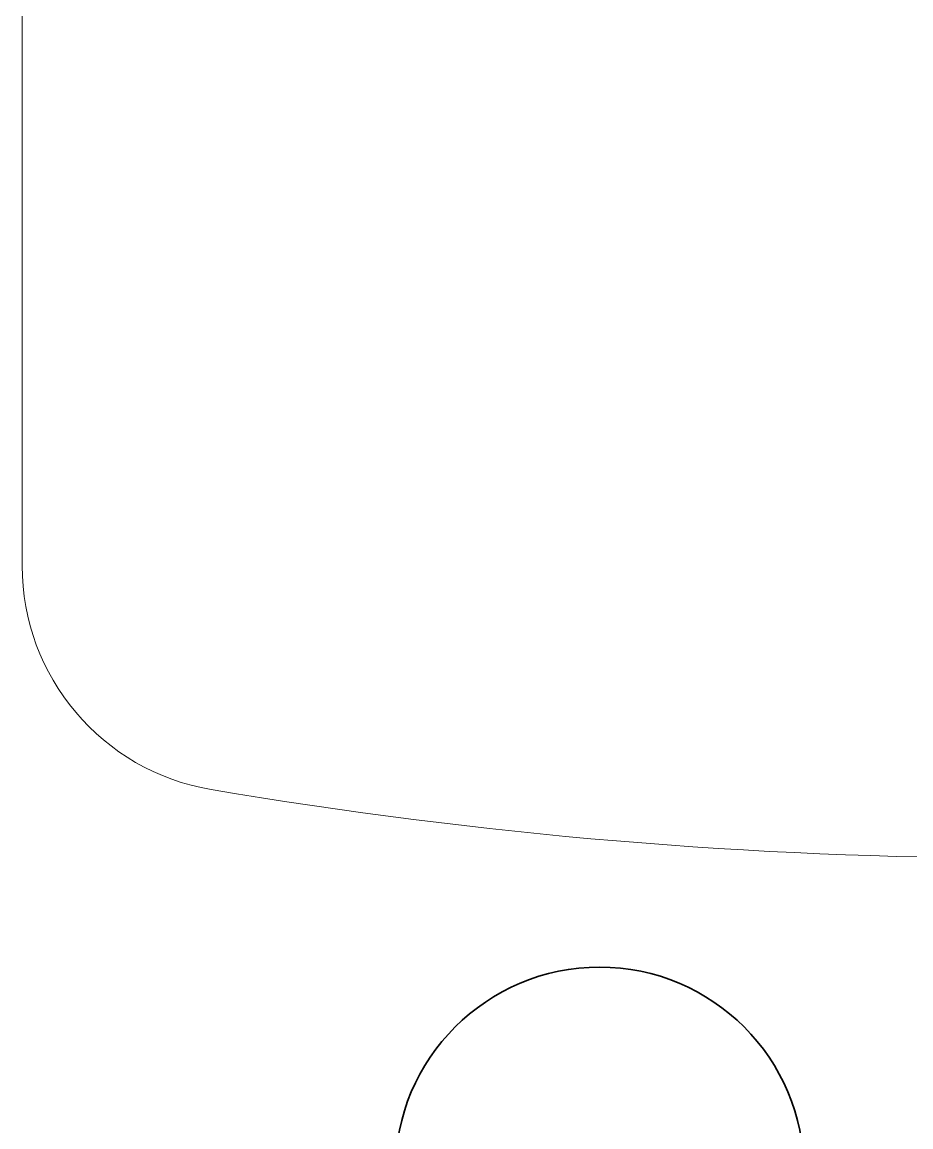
# Model space of a CAD drawing. Header units: inches. Extents: x -12418 to 57169, y -29325 to 19878.
# Drawn here: x 34972.8 to 35168.6, y -11091.8 to -10848.5 of the extents above; entities that cross this region are included whole.
import ezdxf
from ezdxf.enums import TextEntityAlignment as Align

# ---------------------------------------------------------------- set-up
doc = ezdxf.new("R2010")
doc.units = ezdxf.units.IN
doc.header["$LTSCALE"] = 25
doc.header["$MEASUREMENT"] = 0
doc.layers.get('0').update_dxf_attribs({"color": 8})
for name, color, linetype, lineweight in [('00-Ground Floor$0$LOADING', 253, 'Continuous', 5), ('E-LITE-CIRC-NUMB', 6, 'Continuous', 25), ('E-LITE-CLNG', 150, 'Continuous', 35), ('E-LITE-CTRL', 6, 'Continuous', 25)]:
    doc.layers.add(name, color=color, linetype=linetype, lineweight=lineweight)
doc.styles.add('DC_Simplex', font='SIMPLEX.shx', dxfattribs={"width": 0.7})

# ---------------------------------------------------------------- blocks, each defined once
blk = doc.blocks.new('00-Ground Floor$0$GF21018-P')
at = {"color": 0}
blk.add_line((0.22049, 0.47563), (0.22049, 0.0675), dxfattribs=at)
for centre, radius, start, end in [((-0.0001, -0.52948), 1.06948, 80.36712, 99.63288), ((0.17049, 0.47563), 0.05, 0, 80.3671)]:
    blk.add_arc(centre, radius, start, end, dxfattribs=at)
blk = doc.blocks.new('00-Ground Floor')
at = {"layer": '00-Ground Floor$0$LOADING', "extrusion": (2.24021e-05, 7.77426e-06, 1), "xscale": 1000, "yscale": 1000, "zscale": 1000, "rotation": 179.9985892349695}
blk.add_blockref('00-Ground Floor$0$GF21018-P', (35193.33, -10492.6, 0.69), dxfattribs=at)
blk = doc.blocks.new('*U13')
blk.add_circle((0, 0), 45)
at = {"layer": 'E-LITE-CIRC-NUMB', "style": 'DC_Simplex', "width": 0.7, "flags": 8}
blk.add_attdef('CIRCUIT', text='', height=200, rotation=0, dxfattribs=at).set_placement((-473.9, 300), align=Align.RIGHT)
at = {"layer": 'E-LITE-CTRL', "style": 'DC_Simplex', "width": 0.7, "flags": 8}
blk.add_attdef('CONTROL', (1118.9, -935), '', height=200, rotation=360, dxfattribs=at)

msp = doc.modelspace()

# ---------------------------------------------------------------- block references
msp.add_blockref('00-Ground Floor', (0, 0))
at = {"layer": 'E-LITE-CLNG', "xscale": -1}
msp.add_blockref('*U13', (35100, -11101.62), dxfattribs=at)

doc.saveas('drawing.dxf')
